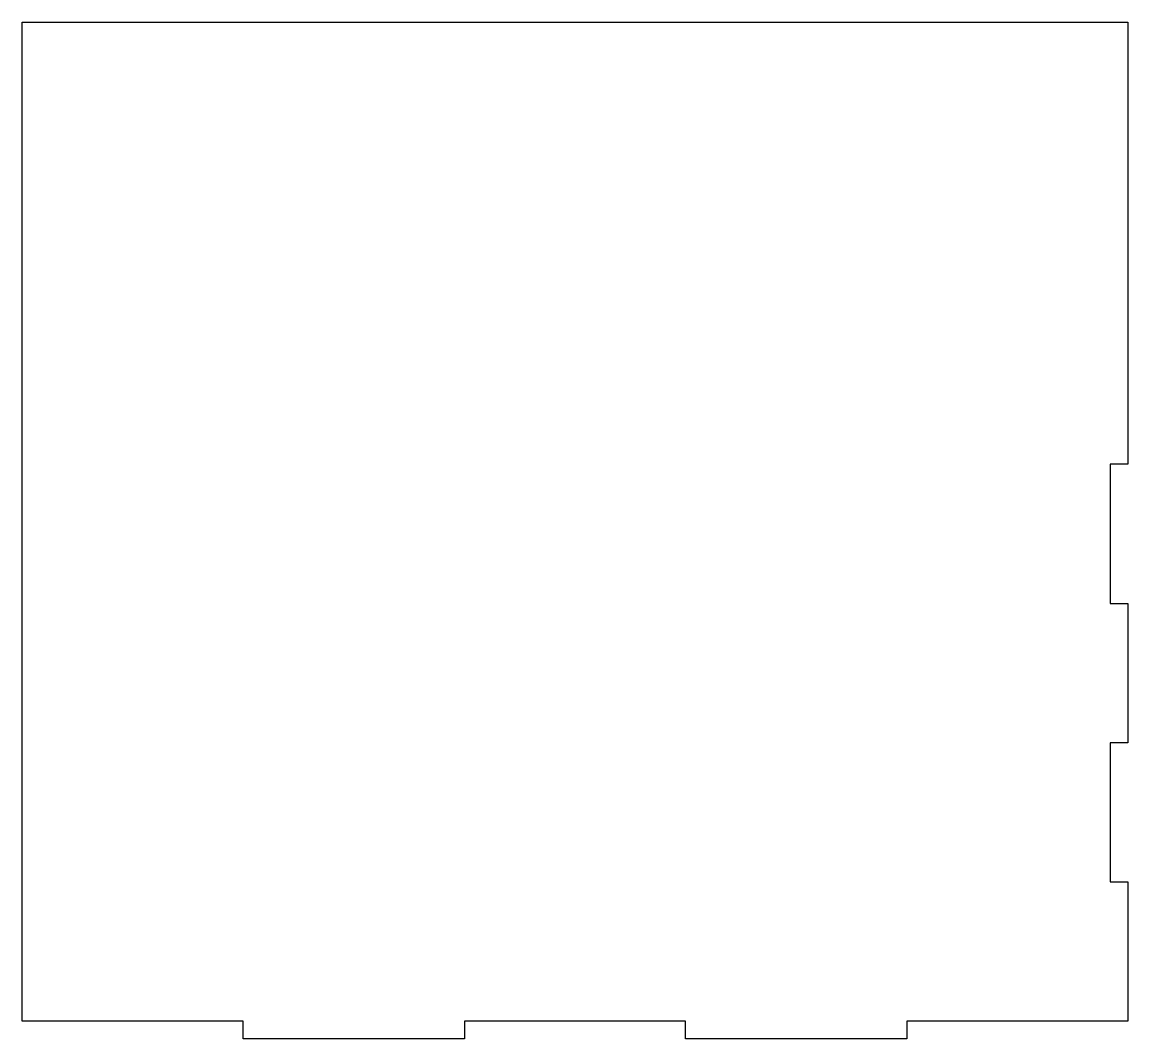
# Model space of a CAD drawing. Header units: millimetres. Extents: x -125 to 125, y 0 to 230.
import ezdxf

# ---------------------------------------------------------------- set-up
doc = ezdxf.new("R2010")
doc.units = ezdxf.units.MM
doc.layers.get('0').update_dxf_attribs({"linetype": 'CONTINUOUS'})

msp = doc.modelspace()

# ---------------------------------------------------------------- linework, layer by layer
msp.add_lwpolyline([(125, 230), (125, 130), (121, 130), (121, 98.5), (125, 98.5), (125, 67), (121, 67), (121, 35.5), (125, 35.5), (125, 4), (75, 4), (75, 0), (25, 0), (25, 4), (-25, 4), (-25, 0), (-75, 0), (-75, 4), (-125, 4), (-125, 230)], close=True)

doc.saveas('drawing.dxf')
